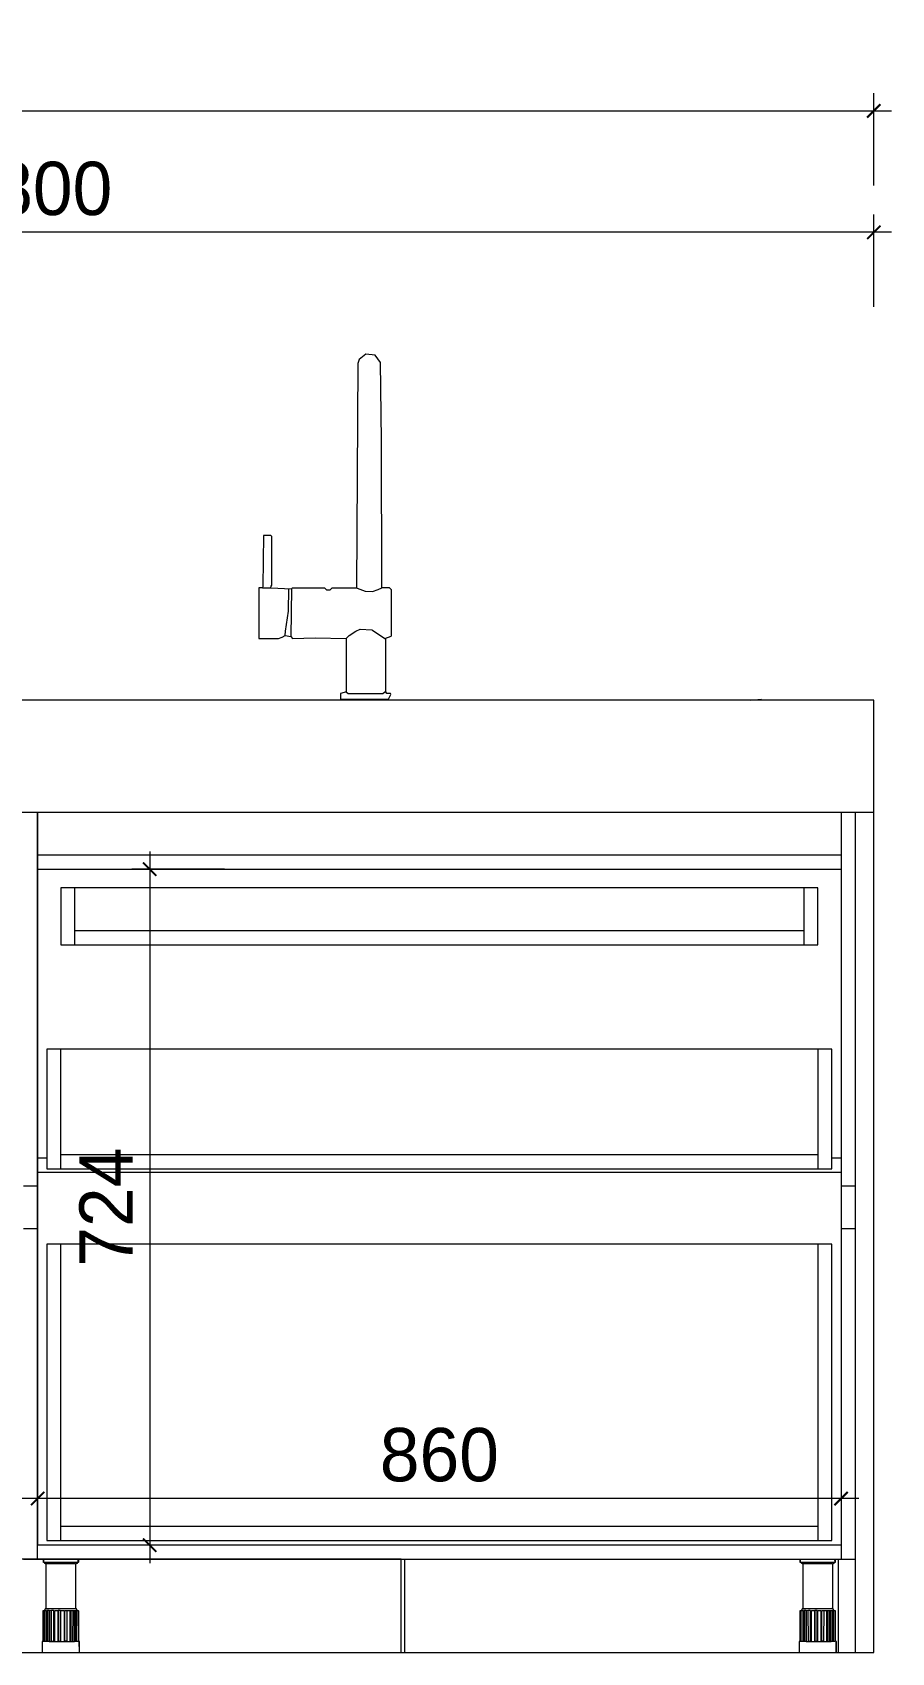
# Model space of a CAD drawing. Header units: millimetres. Extents: x 0 to 28440, y -12508 to -2066.
# Drawn here: x 9237 to 10156, y -10502 to -8767 of the extents above; entities that cross this region are included whole.
import ezdxf

# ---------------------------------------------------------------- set-up
doc = ezdxf.new("R2010")
doc.units = ezdxf.units.MM
for name, color, linetype, lineweight in [('DS-定制五金', 2, 'Continuous', 13), ('DS-定制台面', 4, 'Continuous', 13), ('DS-定制柜体', 4, 'Continuous', 13)]:
    doc.layers.add(name, color=color, linetype=linetype, lineweight=lineweight)
doc.layers.add('SH-尺寸标注', color=32, linetype='Continuous')
doc.styles.get("Standard").update_dxf_attribs({"font": 'GothicA1-Regular.ttf'})
doc.dimstyles.new('D_8_1.4', dxfattribs={"dimtxt": 57.14286, "dimasz": 14.285715, "dimexe": 19.04762, "dimexo": 0, "dimgap": 0, "dimtad": 1, "dimdec": 0, "dimzin": 1, "dimdsep": 46, "dimtxsty": 'Standard', "dimblk": 'ARCHTICK', "dimcen": 0.09, "dimdle": 19.04762, "dimclrd": 32, "dimclre": 32, "dimclrt": 2, "dimadec": 0, "dimazin": 0, "dimtfac": 1, "dimtdec": 4, "dimtix": 1, "dimtmove": 2, "dimatfit": 3, "dimfxl": 80.000002, "dimfxlon": 1, "dimtolj": 1, "dimtzin": 0, "dimlwd": 9, "dimlwe": 9, "dimarcsym": 0})

# ---------------------------------------------------------------- blocks, each defined once
blk = doc.blocks.new('LEGEND_0a2360a806cdce7849b98b2ef0661df8_0b9ed9d59c8745af914c58b24296af2b5539ea77-f932-45b5-8d3b-1163a0aadbf9')
at = {"layer": 'DS-定制五金', "color": 0, "linetype": 'Continuous'}
for p, q in [((21.2, 119.9), (21.2, 119.9)), ((21.2, 119.9), (57.5, 119.9)), ((21.5, 119.9), (21.5, 119.9)), ((57.5, 119.9), (57.5, 119.9)), ((20.5, 19.9), (20.5, 19.9)), ((20.5, 19.9), (58.5, 19.9)), ((58.5, 19.9), (58.5, 19.9))]:
    blk.add_line(p, q, dxfattribs=at)
blk = doc.blocks.new('LEGEND_1cf953d23ee252c924f5c4659ae1dcf8_4dd5aa6cb30a44e58a995fd808706919cd7a80cb-1da4-4284-b464-5f1389fcc60e')
at = {"layer": 'DS-定制五金', "color": 134, "linetype": 'Continuous'}
for p, q in [((20.2, 227), (32.5, 225.8)), ((867.7, 225.8), (879.9, 227)), ((40.5, 107.1), (40.5, 107.1)), ((859.6, 107.1), (859.6, 107.1))]:
    blk.add_line(p, q, dxfattribs=at)
blk = doc.blocks.new('LEGEND_da0e1e57e2b050b7fbb326ba6219aac3_feff11039d254908bdbc1d74eefae2a4')
at = {"layer": 'DS-定制五金', "color": 134, "linetype": 'Continuous', "flags": 128}
for points in [[(142, 134), (147.9, 136.3), (152, 138), (151.5, 296), (150.5, 379), (144.7, 386.8), (135, 387.9), (127.8, 382.1), (126.5, 378), (125, 138), (125.8, 137.8), (134, 134.4), (142, 134)], [(34, 138), (34.3, 139.9), (35, 141), (35, 193), (34, 194), (26, 194), (25.3, 139.9), (25, 138), (21, 138), (21, 84), (42, 84), (45.9, 85.4), (49, 87), (55, 86)], [(25, 138), (34, 138), (56, 137), (57, 138), (91, 138), (93, 136), (97, 136), (98, 137), (99, 138), (125, 138)], [(56, 137), (55, 86), (57, 84), (81, 84.5), (114, 84), (117, 87), (124.1, 91.7), (129, 94), (141.1, 93.1), (141.9, 92.7), (155, 84), (161.7, 86.5), (162, 87), (162, 136), (160, 138), (152, 138)], [(49, 87), (49.4, 91.9), (52.5, 113), (53, 137)], [(114, 27), (112, 26), (108, 25), (108, 19), (159, 19), (161.3, 24.1), (161, 25), (157, 25), (156, 27), (156, 84)], [(114, 84), (114, 27), (116, 25), (153, 25), (155, 27), (156, 27)]]:
    blk.add_lwpolyline(points, dxfattribs=at)
blk = doc.blocks.new('LEGEND_0a2360a806cdce7849b98b2ef0661df8_0b9ed9d59c8745af914c58b24296af2bc50d5c51-abd2-4825-9859-bd7700e45611')
at = {"layer": 'DS-定制五金', "color": 0, "linetype": 'Continuous'}
for p, q in [((21.2, 119.9), (21.2, 119.9)), ((21.2, 119.9), (57.5, 119.9)), ((21.5, 119.9), (21.5, 119.9)), ((57.5, 119.9), (57.5, 119.9)), ((20.5, 19.9), (20.5, 19.9)), ((20.5, 19.9), (58.5, 19.9)), ((58.5, 19.9), (58.5, 19.9))]:
    blk.add_line(p, q, dxfattribs=at)
blk = doc.blocks.new('LEGEND_773b4b5b78e261f98b0cd31e717768b7_a42c02f5651e40d4850454a045f229badac67667-70b8-4ee5-8065-99716fed8cc8')
at = {"layer": 'DS-定制五金', "color": 0, "linetype": 'Continuous', "flags": 128}
for points in [[(55.4, 114.5), (55, 114.8), (24, 114.8), (23.8, 114.6), (23.6, 114.9), (22.7, 115.4), (22.6, 115.5), (21.6, 116.2), (21.5, 116.3), (21.4, 116.2), (21.2, 116.2), (21.2, 119.9), (57.5, 119.9), (57.6, 119.8)], [(58, 119.7), (58, 116.7), (57.8, 116.5), (57.7, 116.4), (57.4, 116.2), (21.6, 116.2), (21.5, 116.3), (21.5, 119.9)], [(57.8, 116.5), (57.6, 119.8), (57.6, 119.8), (57.6, 119.8), (57.6, 119.8), (57.7, 119.8), (57.7, 119.8), (57.7, 119.8), (57.7, 119.8), (57.7, 119.8), (57.7, 119.8), (57.8, 119.8), (57.8, 119.8), (57.8, 119.8), (57.8, 119.8), (57.8, 119.8), (57.8, 119.8), (57.9, 119.8), (57.9, 119.8), (57.9, 119.8), (57.9, 119.8), (57.9, 119.8), (57.9, 119.8), (57.9, 119.8), (57.9, 119.8), (58, 119.7), (58, 119.7), (58, 119.7), (58, 119.7), (58, 119.7)], [(23.8, 114.6), (23.8, 67.6), (23.8, 67.6), (23.8, 67.5), (23.9, 67.5), (23.9, 67.5), (23.9, 67.4), (23.9, 67.4), (23.9, 67.4), (24, 67.3), (24, 67.3), (24, 67.3), (24.1, 67.3), (24.1, 67.3), (24.1, 67.2), (24.2, 67.2), (24.2, 67.2), (54.8, 67.2), (55.3, 67.7), (55.4, 67.7)], [(56.8, 64.9), (56.6, 65.2), (55.5, 67.1), (55.4, 67.7), (55.4, 114.5), (55.6, 115.1), (56.1, 115.4), (56.4, 115.5), (56.8, 115.8), (56.9, 115.8), (56.9, 115.8), (56.9, 115.8), (57, 115.8), (57, 115.9), (57, 115.9), (57.1, 115.9), (57.1, 115.9), (57.1, 116), (57.2, 116), (57.2, 116), (57.2, 116.1), (57.2, 116.1), (57.3, 116.1), (57.3, 116.2), (57.3, 116.2)], [(20.8, 31.8), (20.8, 31.9), (21, 32.2), (21, 64.9), (22.2, 64.9), (22.3, 65), (23.4, 64.8), (23.7, 64.5), (23.7, 32.3), (23.4, 31.9), (23.4, 31.8)], [(22.5, 31.8), (22.5, 31.9), (22.2, 32.1), (22.2, 64.9), (22.3, 65), (22.3, 65.1), (23.7, 67.6), (23.8, 67.6)], [(29.7, 32.2), (30, 32), (31.5, 32), (32, 32.5), (32, 64.6), (31.7, 64.9), (29.8, 64.9), (29.6, 64.7), (29.5, 64.7), (27.1, 64.8), (26.7, 64.8), (26.1, 64.9), (26, 64.8), (24.5, 64.9), (24.4, 64.8), (24.4, 32.2), (25.9, 32.2)], [(25.9, 32.2), (26, 32.5), (26, 64.6), (25.9, 64.8)], [(27.3, 64.7), (27.4, 64.5), (27.4, 32.3), (27.3, 31.9), (26.3, 31.8)], [(29.7, 32.2), (29.6, 64.7)], [(33, 31.8), (33, 64.7), (33.1, 64.8), (35.9, 64.8), (36.2, 64.5), (36.2, 32.2), (36.2, 32.2), (36.1, 32.1), (36.1, 32.1), (36.1, 32), (36.1, 32), (36, 31.9), (36, 31.9), (36, 31.9), (36, 31.8), (36, 31.8)], [(39.1, 32.5), (39.1, 64.6), (38.8, 64.9), (36.6, 64.9), (36.5, 64.8), (36.5, 32.2), (36.5, 32.2), (36.5, 32.2), (36.5, 32.2), (36.6, 32.1), (36.6, 32.1), (36.6, 32.1), (36.6, 32.1), (36.6, 32.1), (36.7, 32.1), (36.7, 32.1), (36.7, 32.1), (36.7, 32.1), (36.7, 32.1), (36.8, 32.1), (36.8, 32), (36.8, 32), (38.6, 32), (39.1, 32.5)], [(39.6, 31.8), (39.6, 64.7), (39.7, 64.8), (42.7, 64.8), (43, 64.5), (43, 32.2), (43, 32.2), (42.9, 32.1), (42.9, 32.1), (42.9, 32), (42.9, 32), (42.8, 31.9), (42.8, 31.9), (42.8, 31.9), (42.8, 31.8), (42.8, 31.8)], [(45.7, 32), (44.1, 32), (43.9, 32.1), (43.8, 32.2), (43.8, 64.8), (43.9, 64.9), (45.9, 64.9), (46.2, 64.7), (46.3, 64.8), (48.9, 64.8), (48.9, 64.8), (48.9, 64.8), (49, 64.8), (49, 64.7), (49, 64.7), (49.1, 64.7), (49.1, 64.7), (49.1, 64.7), (49.1, 64.7), (49.2, 64.7), (49.2, 64.7), (49.2, 64.7), (49.2, 64.7), (49.3, 64.7), (49.3, 64.7), (49.3, 64.7), (49.4, 64.7), (49.4, 64.7), (49.4, 64.8), (49.4, 64.8), (49.5, 64.8), (49.5, 64.8), (49.5, 64.8), (49.5, 64.8), (49.5, 64.8), (49.6, 64.9), (49.6, 64.9), (49.6, 64.9), (50.4, 64.8), (50.5, 64.9), (52.1, 64.9), (52.4, 64.7), (52.5, 64.8), (53.6, 64.8), (53.6, 64.8), (53.7, 64.8), (53.7, 64.8), (53.8, 64.7), (53.8, 64.7), (53.8, 64.7), (53.9, 64.7), (53.9, 64.7), (54, 64.7), (54, 64.7), (54.1, 64.7), (54.1, 64.7), (54.1, 64.7), (54.2, 64.7), (54.2, 64.7), (54.3, 64.8), (54.3, 64.8), (54.3, 64.8), (54.4, 64.8), (54.4, 64.8), (54.5, 64.9), (54.5, 64.9), (54.5, 64.9), (55.1, 64.9), (55.2, 64.8), (56.3, 64.9), (56.6, 64.7), (56.8, 64.9), (57.8, 64.9), (58.1, 64.6), (58.1, 32.5), (57.9, 32), (57.8, 32), (57.4, 31.8), (56.7, 31.8), (56.7, 31.8), (56.7, 31.9), (56.7, 31.9), (56.6, 32), (56.6, 32), (56.6, 32.1), (56.6, 32.1), (56.5, 32.2), (56.5, 32.2), (56.5, 32.2)], [(46.2, 31.8), (46.2, 32.1), (46.1, 32.2), (46.2, 64.7)], [(49.1, 31.9), (49.2, 32.2), (49.2, 64.5), (49.1, 64.7)], [(49.9, 31.8), (50, 31.7), (52.2, 31.7), (52.4, 31.8), (53.8, 31.9), (53.9, 32.2), (53.9, 64.5), (53.8, 64.7)], [(50.3, 32.2), (50.4, 32.4), (50.4, 64.6), (50.3, 64.8)], [(52.4, 31.8), (52.4, 32.1), (52.3, 32.2), (52.4, 64.7)], [(54.8, 31.8), (54.8, 31.9), (55.2, 32.2), (55.3, 32.3), (55.4, 32.5), (55.4, 64.6), (55.3, 64.8)], [(56.5, 32.2), (56.6, 64.7)], [(26.3, 31.8), (26.2, 31.7), (23.5, 31.7), (23.4, 31.8), (22.5, 31.8), (22.4, 31.7), (21, 31.7), (20.8, 31.8), (19.9, 31.7), (19.9, 20), (19.9, 20), (19.9, 20), (19.9, 20), (19.9, 20), (20, 20), (20, 20), (20, 20), (20, 20), (20, 20), (20, 20), (20, 19.9), (20, 19.9), (20.1, 19.9), (20.1, 19.9), (20.1, 19.9), (20.1, 20), (20.1, 20), (20.1, 20), (20.1, 20), (20.1, 20), (20.1, 20), (20.2, 20), (20.2, 20), (20.2, 20), (20.2, 20), (20.2, 20), (20.4, 20), (20.5, 19.9), (58.5, 19.9), (58.8, 20), (59, 20.2), (59, 20.2), (59, 20.2), (59.1, 20.2), (59.1, 20.2), (59.1, 20.2), (59.1, 20.2), (59.2, 20.3), (59.2, 20.3), (59.2, 20.3), (59.2, 20.3), (59.2, 20.3), (59.2, 20.3), (59.3, 20.3), (59.3, 20.4), (59.3, 20.4), (59.3, 20.4), (59.3, 31.5), (59.3, 31.5), (59.3, 31.5), (59.3, 31.5), (59.3, 31.5), (59.3, 31.6), (59.3, 31.6), (59.3, 31.6), (59.2, 31.6), (59.2, 31.6), (59.2, 31.6), (59.2, 31.6), (59.2, 31.6), (59.2, 31.6), (59.2, 31.6), (59.2, 31.6), (59.2, 31.6), (59.1, 31.6), (59.1, 31.7), (59.1, 31.7), (59.1, 31.7), (59.1, 31.7), (59.1, 31.7), (59.1, 31.7), (59, 31.7), (59, 31.7), (59, 31.7), (59, 31.7), (59, 31.7), (59, 31.6), (59, 31.6), (59, 31.6), (58.9, 31.6), (58.9, 31.6), (58.9, 31.6), (58.9, 31.6), (58.9, 31.6), (58.9, 31.6), (57.9, 32)], [(27.3, 31.9), (27.7, 31.7), (29.5, 31.8), (29.5, 31.8), (29.5, 31.9), (29.5, 31.9), (29.6, 32), (29.6, 32), (29.6, 32.1), (29.6, 32.1), (29.7, 32.2), (29.7, 32.2), (29.7, 32.2)], [(29.5, 31.8), (29.7, 31.7), (32.8, 31.7), (33, 31.8), (33.3, 31.7), (35.7, 31.7), (36, 31.8), (36.2, 31.7), (39.4, 31.7), (39.6, 31.8), (39.9, 31.7), (42.5, 31.7), (42.8, 31.8), (43, 31.7), (46, 31.7), (46.2, 31.8), (48.7, 31.7), (49.1, 31.9), (49.9, 31.8), (49.9, 31.8), (49.9, 31.9), (50, 31.9), (50, 32), (50, 32), (50.1, 32), (50.1, 32.1), (50.1, 32.1), (50.2, 32.1), (50.2, 32.1), (50.3, 32.2), (50.3, 32.2), (50.3, 32.2)], [(56.7, 31.8), (56.6, 31.7), (54.9, 31.7), (54.8, 31.8), (53.8, 31.9)], [(59, 20.2), (58.9, 31.6)]]:
    blk.add_lwpolyline(points, dxfattribs=at)
at = {"layer": 'DS-定制五金', "color": 0, "linetype": 'Continuous'}
for centre, major_axis, start_param, end_param in [((25.6, 31.5), (0, 0.775), 5.124061, 5.871514), ((46.3, 31.3), (0, 0.94), 0.223477, 0.703818), ((51.3, 34.1), (0, 2.18), 2.665345, 3.61784), ((56, 33), (0, 0.939), 2.362764, 3.754139)]:
    blk.add_ellipse(centre, major_axis=major_axis, ratio=1, start_param=start_param, end_param=end_param, dxfattribs=at)
blk = doc.blocks.new('LEGEND_773b4b5b78e261f98b0cd31e717768b7_a42c02f5651e40d4850454a045f229ba5c279f27-97b2-4052-88bf-a8136768da1d')
at = {"layer": 'DS-定制五金', "color": 0, "linetype": 'Continuous', "flags": 128}
for points in [[(55.4, 114.5), (55, 114.8), (24, 114.8), (23.8, 114.6), (23.6, 114.9), (22.7, 115.4), (22.6, 115.5), (21.6, 116.2), (21.5, 116.3), (21.4, 116.2), (21.2, 116.2), (21.2, 119.9), (57.5, 119.9), (57.6, 119.8)], [(58, 119.7), (58, 116.7), (57.8, 116.5), (57.7, 116.4), (57.4, 116.2), (21.6, 116.2), (21.5, 116.3), (21.5, 119.9)], [(57.8, 116.5), (57.6, 119.8), (57.6, 119.8), (57.6, 119.8), (57.6, 119.8), (57.7, 119.8), (57.7, 119.8), (57.7, 119.8), (57.7, 119.8), (57.7, 119.8), (57.7, 119.8), (57.8, 119.8), (57.8, 119.8), (57.8, 119.8), (57.8, 119.8), (57.8, 119.8), (57.8, 119.8), (57.9, 119.8), (57.9, 119.8), (57.9, 119.8), (57.9, 119.8), (57.9, 119.8), (57.9, 119.8), (57.9, 119.8), (57.9, 119.8), (58, 119.7), (58, 119.7), (58, 119.7), (58, 119.7), (58, 119.7)], [(23.8, 114.6), (23.8, 67.6), (23.8, 67.6), (23.8, 67.5), (23.9, 67.5), (23.9, 67.5), (23.9, 67.4), (23.9, 67.4), (23.9, 67.4), (24, 67.3), (24, 67.3), (24, 67.3), (24.1, 67.3), (24.1, 67.3), (24.1, 67.2), (24.2, 67.2), (24.2, 67.2), (54.8, 67.2), (55.3, 67.7), (55.4, 67.7)], [(56.8, 64.9), (56.6, 65.2), (55.5, 67.1), (55.4, 67.7), (55.4, 114.5), (55.6, 115.1), (56.1, 115.4), (56.4, 115.5), (56.8, 115.8), (56.9, 115.8), (56.9, 115.8), (56.9, 115.8), (57, 115.8), (57, 115.9), (57, 115.9), (57.1, 115.9), (57.1, 115.9), (57.1, 116), (57.2, 116), (57.2, 116), (57.2, 116.1), (57.2, 116.1), (57.3, 116.1), (57.3, 116.2), (57.3, 116.2)], [(20.8, 31.8), (20.8, 31.9), (21, 32.2), (21, 64.9), (22.2, 64.9), (22.3, 65), (23.4, 64.8), (23.7, 64.5), (23.7, 32.3), (23.4, 31.9), (23.4, 31.8)], [(22.5, 31.8), (22.5, 31.9), (22.2, 32.1), (22.2, 64.9), (22.3, 65), (22.3, 65.1), (23.7, 67.6), (23.8, 67.6)], [(29.7, 32.2), (30, 32), (31.5, 32), (32, 32.5), (32, 64.6), (31.7, 64.9), (29.8, 64.9), (29.6, 64.7), (29.5, 64.7), (27.1, 64.8), (26.7, 64.8), (26.1, 64.9), (26, 64.8), (24.5, 64.9), (24.4, 64.8), (24.4, 32.2), (25.9, 32.2)], [(25.9, 32.2), (26, 32.5), (26, 64.6), (25.9, 64.8)], [(27.3, 64.7), (27.4, 64.5), (27.4, 32.3), (27.3, 31.9), (26.3, 31.8)], [(29.7, 32.2), (29.6, 64.7)], [(33, 31.8), (33, 64.7), (33.1, 64.8), (35.9, 64.8), (36.2, 64.5), (36.2, 32.2), (36.2, 32.2), (36.1, 32.1), (36.1, 32.1), (36.1, 32), (36.1, 32), (36, 31.9), (36, 31.9), (36, 31.9), (36, 31.8), (36, 31.8)], [(39.1, 32.5), (39.1, 64.6), (38.8, 64.9), (36.6, 64.9), (36.5, 64.8), (36.5, 32.2), (36.5, 32.2), (36.5, 32.2), (36.5, 32.2), (36.6, 32.1), (36.6, 32.1), (36.6, 32.1), (36.6, 32.1), (36.6, 32.1), (36.7, 32.1), (36.7, 32.1), (36.7, 32.1), (36.7, 32.1), (36.7, 32.1), (36.8, 32.1), (36.8, 32), (36.8, 32), (38.6, 32), (39.1, 32.5)], [(39.6, 31.8), (39.6, 64.7), (39.7, 64.8), (42.7, 64.8), (43, 64.5), (43, 32.2), (43, 32.2), (42.9, 32.1), (42.9, 32.1), (42.9, 32), (42.9, 32), (42.8, 31.9), (42.8, 31.9), (42.8, 31.9), (42.8, 31.8), (42.8, 31.8)], [(45.7, 32), (44.1, 32), (43.9, 32.1), (43.8, 32.2), (43.8, 64.8), (43.9, 64.9), (45.9, 64.9), (46.2, 64.7), (46.3, 64.8), (48.9, 64.8), (48.9, 64.8), (48.9, 64.8), (49, 64.8), (49, 64.7), (49, 64.7), (49.1, 64.7), (49.1, 64.7), (49.1, 64.7), (49.1, 64.7), (49.2, 64.7), (49.2, 64.7), (49.2, 64.7), (49.2, 64.7), (49.3, 64.7), (49.3, 64.7), (49.3, 64.7), (49.4, 64.7), (49.4, 64.7), (49.4, 64.8), (49.4, 64.8), (49.5, 64.8), (49.5, 64.8), (49.5, 64.8), (49.5, 64.8), (49.5, 64.8), (49.6, 64.9), (49.6, 64.9), (49.6, 64.9), (50.4, 64.8), (50.5, 64.9), (52.1, 64.9), (52.4, 64.7), (52.5, 64.8), (53.6, 64.8), (53.6, 64.8), (53.7, 64.8), (53.7, 64.8), (53.8, 64.7), (53.8, 64.7), (53.8, 64.7), (53.9, 64.7), (53.9, 64.7), (54, 64.7), (54, 64.7), (54.1, 64.7), (54.1, 64.7), (54.1, 64.7), (54.2, 64.7), (54.2, 64.7), (54.3, 64.8), (54.3, 64.8), (54.3, 64.8), (54.4, 64.8), (54.4, 64.8), (54.5, 64.9), (54.5, 64.9), (54.5, 64.9), (55.1, 64.9), (55.2, 64.8), (56.3, 64.9), (56.6, 64.7), (56.8, 64.9), (57.8, 64.9), (58.1, 64.6), (58.1, 32.5), (57.9, 32), (57.8, 32), (57.4, 31.8), (56.7, 31.8), (56.7, 31.8), (56.7, 31.9), (56.7, 31.9), (56.6, 32), (56.6, 32), (56.6, 32.1), (56.6, 32.1), (56.5, 32.2), (56.5, 32.2), (56.5, 32.2)], [(46.2, 31.8), (46.2, 32.1), (46.1, 32.2), (46.2, 64.7)], [(49.1, 31.9), (49.2, 32.2), (49.2, 64.5), (49.1, 64.7)], [(49.9, 31.8), (50, 31.7), (52.2, 31.7), (52.4, 31.8), (53.8, 31.9), (53.9, 32.2), (53.9, 64.5), (53.8, 64.7)], [(50.3, 32.2), (50.4, 32.4), (50.4, 64.6), (50.3, 64.8)], [(52.4, 31.8), (52.4, 32.1), (52.3, 32.2), (52.4, 64.7)], [(54.8, 31.8), (54.8, 31.9), (55.2, 32.2), (55.3, 32.3), (55.4, 32.5), (55.4, 64.6), (55.3, 64.8)], [(56.5, 32.2), (56.6, 64.7)], [(26.3, 31.8), (26.2, 31.7), (23.5, 31.7), (23.4, 31.8), (22.5, 31.8), (22.4, 31.7), (21, 31.7), (20.8, 31.8), (19.9, 31.7), (19.9, 20), (19.9, 20), (19.9, 20), (19.9, 20), (19.9, 20), (20, 20), (20, 20), (20, 20), (20, 20), (20, 20), (20, 20), (20, 19.9), (20, 19.9), (20.1, 19.9), (20.1, 19.9), (20.1, 19.9), (20.1, 20), (20.1, 20), (20.1, 20), (20.1, 20), (20.1, 20), (20.1, 20), (20.2, 20), (20.2, 20), (20.2, 20), (20.2, 20), (20.2, 20), (20.4, 20), (20.5, 19.9), (58.5, 19.9), (58.8, 20), (59, 20.2), (59, 20.2), (59, 20.2), (59.1, 20.2), (59.1, 20.2), (59.1, 20.2), (59.1, 20.2), (59.2, 20.3), (59.2, 20.3), (59.2, 20.3), (59.2, 20.3), (59.2, 20.3), (59.2, 20.3), (59.3, 20.3), (59.3, 20.4), (59.3, 20.4), (59.3, 20.4), (59.3, 31.5), (59.3, 31.5), (59.3, 31.5), (59.3, 31.5), (59.3, 31.5), (59.3, 31.6), (59.3, 31.6), (59.3, 31.6), (59.2, 31.6), (59.2, 31.6), (59.2, 31.6), (59.2, 31.6), (59.2, 31.6), (59.2, 31.6), (59.2, 31.6), (59.2, 31.6), (59.2, 31.6), (59.1, 31.6), (59.1, 31.7), (59.1, 31.7), (59.1, 31.7), (59.1, 31.7), (59.1, 31.7), (59.1, 31.7), (59, 31.7), (59, 31.7), (59, 31.7), (59, 31.7), (59, 31.7), (59, 31.6), (59, 31.6), (59, 31.6), (58.9, 31.6), (58.9, 31.6), (58.9, 31.6), (58.9, 31.6), (58.9, 31.6), (58.9, 31.6), (57.9, 32)], [(27.3, 31.9), (27.7, 31.7), (29.5, 31.8), (29.5, 31.8), (29.5, 31.9), (29.5, 31.9), (29.6, 32), (29.6, 32), (29.6, 32.1), (29.6, 32.1), (29.7, 32.2), (29.7, 32.2), (29.7, 32.2)], [(29.5, 31.8), (29.7, 31.7), (32.8, 31.7), (33, 31.8), (33.3, 31.7), (35.7, 31.7), (36, 31.8), (36.2, 31.7), (39.4, 31.7), (39.6, 31.8), (39.9, 31.7), (42.5, 31.7), (42.8, 31.8), (43, 31.7), (46, 31.7), (46.2, 31.8), (48.7, 31.7), (49.1, 31.9), (49.9, 31.8), (49.9, 31.8), (49.9, 31.9), (50, 31.9), (50, 32), (50, 32), (50.1, 32), (50.1, 32.1), (50.1, 32.1), (50.2, 32.1), (50.2, 32.1), (50.3, 32.2), (50.3, 32.2), (50.3, 32.2)], [(56.7, 31.8), (56.6, 31.7), (54.9, 31.7), (54.8, 31.8), (53.8, 31.9)], [(59, 20.2), (58.9, 31.6)]]:
    blk.add_lwpolyline(points, dxfattribs=at)
at = {"layer": 'DS-定制五金', "color": 0, "linetype": 'Continuous'}
for centre, major_axis, start_param, end_param in [((25.6, 31.5), (0, 0.775), 5.124061, 5.871514), ((46.3, 31.3), (0, 0.94), 0.223477, 0.703818), ((51.3, 34.1), (0, 2.18), 2.665345, 3.61784), ((56, 33), (0, 0.939), 2.362764, 3.754139)]:
    blk.add_ellipse(centre, major_axis=major_axis, ratio=1, start_param=start_param, end_param=end_param, dxfattribs=at)
blk = doc.blocks.new('LEGEND_773b4b5b78e261f98b0cd31e717768b7_a42c02f5651e40d4850454a045f229ba')
at = {"layer": 'DS-定制五金', "color": 0, "linetype": 'Continuous'}
blk.add_line((20.2, 20), (20.2, 31.7), dxfattribs=at)
at = {"layer": 'DS-定制五金', "color": 0, "linetype": 'Continuous', "flags": 128}
for points in [[(55.4, 114.5), (55, 114.8), (24, 114.8), (23.8, 114.6), (23.6, 114.9), (22.7, 115.4), (22.6, 115.5), (21.6, 116.2), (21.5, 116.3), (21.4, 116.2), (21.2, 116.2), (21.2, 119.9), (57.5, 119.9), (57.6, 119.8)], [(58, 119.7), (58, 116.7), (57.8, 116.5), (57.7, 116.4), (57.4, 116.2), (21.6, 116.2), (21.5, 116.3), (21.5, 119.9)], [(57.8, 116.5), (57.6, 119.8), (57.6, 119.8), (57.6, 119.8), (57.6, 119.8), (57.7, 119.8), (57.7, 119.8), (57.7, 119.8), (57.7, 119.8), (57.7, 119.8), (57.7, 119.8), (57.8, 119.8), (57.8, 119.8), (57.8, 119.8), (57.8, 119.8), (57.8, 119.8), (57.8, 119.8), (57.9, 119.8), (57.9, 119.8), (57.9, 119.8), (57.9, 119.8), (57.9, 119.8), (57.9, 119.8), (57.9, 119.8), (57.9, 119.8), (58, 119.7), (58, 119.7), (58, 119.7), (58, 119.7), (58, 119.7)], [(23.8, 114.6), (23.8, 67.6), (23.8, 67.6), (23.8, 67.5), (23.9, 67.5), (23.9, 67.5), (23.9, 67.4), (23.9, 67.4), (23.9, 67.4), (24, 67.3), (24, 67.3), (24, 67.3), (24.1, 67.3), (24.1, 67.3), (24.1, 67.2), (24.2, 67.2), (24.2, 67.2), (54.8, 67.2), (55.3, 67.7), (55.4, 67.7)], [(56.8, 64.9), (56.6, 65.2), (55.5, 67.1), (55.4, 67.7), (55.4, 114.5), (55.6, 115.1), (56.1, 115.4), (56.4, 115.5), (56.8, 115.8), (56.9, 115.8), (56.9, 115.8), (56.9, 115.8), (57, 115.8), (57, 115.9), (57, 115.9), (57.1, 115.9), (57.1, 115.9), (57.1, 116), (57.2, 116), (57.2, 116), (57.2, 116.1), (57.2, 116.1), (57.3, 116.1), (57.3, 116.2), (57.3, 116.2)], [(20.8, 31.8), (20.8, 31.9), (21, 32.2), (21, 64.9), (22.2, 64.9), (22.3, 65), (23.4, 64.8), (23.7, 64.5), (23.7, 32.3), (23.4, 31.9), (23.4, 31.8)], [(22.5, 31.8), (22.5, 31.9), (22.2, 32.1), (22.2, 64.9), (22.3, 65), (22.3, 65.1), (23.7, 67.6), (23.8, 67.6)], [(29.7, 32.2), (30, 32), (31.5, 32), (32, 32.5), (32, 64.6), (31.7, 64.9), (29.8, 64.9), (29.6, 64.7), (29.5, 64.7), (27.1, 64.8), (26.7, 64.8), (26.1, 64.9), (26, 64.8), (24.5, 64.9), (24.4, 64.8), (24.4, 32.2), (25.9, 32.2)], [(25.9, 32.2), (26, 32.5), (26, 64.6), (25.9, 64.8)], [(27.3, 64.7), (27.4, 64.5), (27.4, 32.3), (27.3, 31.9), (26.3, 31.8)], [(29.7, 32.2), (29.6, 64.7)], [(33, 31.8), (33, 64.7), (33.1, 64.8), (35.9, 64.8), (36.2, 64.5), (36.2, 32.2), (36.2, 32.2), (36.1, 32.1), (36.1, 32.1), (36.1, 32), (36.1, 32), (36, 31.9), (36, 31.9), (36, 31.9), (36, 31.8), (36, 31.8)], [(39.1, 32.5), (39.1, 64.6), (38.8, 64.9), (36.6, 64.9), (36.5, 64.8), (36.5, 32.2), (36.5, 32.2), (36.5, 32.2), (36.5, 32.2), (36.6, 32.1), (36.6, 32.1), (36.6, 32.1), (36.6, 32.1), (36.6, 32.1), (36.7, 32.1), (36.7, 32.1), (36.7, 32.1), (36.7, 32.1), (36.7, 32.1), (36.8, 32.1), (36.8, 32), (36.8, 32), (38.6, 32), (39.1, 32.5)], [(39.6, 31.8), (39.6, 64.7), (39.7, 64.8), (42.7, 64.8), (43, 64.5), (43, 32.2), (43, 32.2), (42.9, 32.1), (42.9, 32.1), (42.9, 32), (42.9, 32), (42.8, 31.9), (42.8, 31.9), (42.8, 31.9), (42.8, 31.8), (42.8, 31.8)], [(45.7, 32), (44.1, 32), (43.9, 32.1), (43.8, 32.2), (43.8, 64.8), (43.9, 64.9), (45.9, 64.9), (46.2, 64.7), (46.3, 64.8), (48.9, 64.8), (48.9, 64.8), (48.9, 64.8), (49, 64.8), (49, 64.7), (49, 64.7), (49.1, 64.7), (49.1, 64.7), (49.1, 64.7), (49.1, 64.7), (49.2, 64.7), (49.2, 64.7), (49.2, 64.7), (49.2, 64.7), (49.3, 64.7), (49.3, 64.7), (49.3, 64.7), (49.4, 64.7), (49.4, 64.7), (49.4, 64.8), (49.4, 64.8), (49.5, 64.8), (49.5, 64.8), (49.5, 64.8), (49.5, 64.8), (49.5, 64.8), (49.6, 64.9), (49.6, 64.9), (49.6, 64.9), (50.4, 64.8), (50.5, 64.9), (52.1, 64.9), (52.4, 64.7), (52.5, 64.8), (53.6, 64.8), (53.6, 64.8), (53.7, 64.8), (53.7, 64.8), (53.8, 64.7), (53.8, 64.7), (53.8, 64.7), (53.9, 64.7), (53.9, 64.7), (54, 64.7), (54, 64.7), (54.1, 64.7), (54.1, 64.7), (54.1, 64.7), (54.2, 64.7), (54.2, 64.7), (54.3, 64.8), (54.3, 64.8), (54.3, 64.8), (54.4, 64.8), (54.4, 64.8), (54.5, 64.9), (54.5, 64.9), (54.5, 64.9), (55.1, 64.9), (55.2, 64.8), (56.3, 64.9), (56.6, 64.7), (56.8, 64.9), (57.8, 64.9), (58.1, 64.6), (58.1, 32.5), (57.9, 32), (57.8, 32), (57.4, 31.8), (56.7, 31.8), (56.7, 31.8), (56.7, 31.9), (56.7, 31.9), (56.6, 32), (56.6, 32), (56.6, 32.1), (56.6, 32.1), (56.5, 32.2), (56.5, 32.2), (56.5, 32.2)], [(46.2, 31.8), (46.2, 32.1), (46.1, 32.2), (46.2, 64.7)], [(49.1, 31.9), (49.2, 32.2), (49.2, 64.5), (49.1, 64.7)], [(49.9, 31.8), (50, 31.7), (52.2, 31.7), (52.4, 31.8), (53.8, 31.9), (53.9, 32.2), (53.9, 64.5), (53.8, 64.7)], [(50.3, 32.2), (50.4, 32.4), (50.4, 64.6), (50.3, 64.8)], [(52.4, 31.8), (52.4, 32.1), (52.3, 32.2), (52.4, 64.7)], [(54.8, 31.8), (54.8, 31.9), (55.2, 32.2), (55.3, 32.3), (55.4, 32.5), (55.4, 64.6), (55.3, 64.8)], [(56.5, 32.2), (56.6, 64.7)], [(26.3, 31.8), (26.2, 31.7), (23.5, 31.7), (23.4, 31.8), (22.5, 31.8), (22.4, 31.7), (21, 31.7), (20.8, 31.8), (19.9, 31.7), (19.9, 20), (19.9, 20), (19.9, 20), (19.9, 20), (19.9, 20), (20, 20), (20, 20), (20, 20), (20, 20), (20, 20), (20, 20), (20, 19.9), (20, 19.9), (20.1, 19.9), (20.1, 19.9), (20.1, 19.9), (20.1, 20), (20.1, 20), (20.1, 20), (20.1, 20), (20.1, 20), (20.1, 20), (20.2, 20), (20.2, 20), (20.2, 20), (20.2, 20), (20.2, 20), (20.4, 20), (20.5, 19.9), (58.5, 19.9), (58.8, 20), (59, 20.2), (59, 20.2), (59, 20.2), (59.1, 20.2), (59.1, 20.2), (59.1, 20.2), (59.1, 20.2), (59.2, 20.3), (59.2, 20.3), (59.2, 20.3), (59.2, 20.3), (59.2, 20.3), (59.2, 20.3), (59.3, 20.3), (59.3, 20.4), (59.3, 20.4), (59.3, 20.4), (59.3, 31.5), (59.3, 31.5), (59.3, 31.5), (59.3, 31.5), (59.3, 31.5), (59.3, 31.6), (59.3, 31.6), (59.3, 31.6), (59.2, 31.6), (59.2, 31.6), (59.2, 31.6), (59.2, 31.6), (59.2, 31.6), (59.2, 31.6), (59.2, 31.6), (59.2, 31.6), (59.2, 31.6), (59.1, 31.6), (59.1, 31.7), (59.1, 31.7), (59.1, 31.7), (59.1, 31.7), (59.1, 31.7), (59.1, 31.7), (59, 31.7), (59, 31.7), (59, 31.7), (59, 31.7), (59, 31.7), (59, 31.6), (59, 31.6), (59, 31.6), (58.9, 31.6), (58.9, 31.6), (58.9, 31.6), (58.9, 31.6), (58.9, 31.6), (58.9, 31.6), (57.9, 32)], [(27.3, 31.9), (27.7, 31.7), (29.5, 31.8), (29.5, 31.8), (29.5, 31.9), (29.5, 31.9), (29.6, 32), (29.6, 32), (29.6, 32.1), (29.6, 32.1), (29.7, 32.2), (29.7, 32.2), (29.7, 32.2)], [(29.5, 31.8), (29.7, 31.7), (32.8, 31.7), (33, 31.8), (33.3, 31.7), (35.7, 31.7), (36, 31.8), (36.2, 31.7), (39.4, 31.7), (39.6, 31.8), (39.9, 31.7), (42.5, 31.7), (42.8, 31.8), (43, 31.7), (46, 31.7), (46.2, 31.8), (48.7, 31.7), (49.1, 31.9), (49.9, 31.8), (49.9, 31.8), (49.9, 31.9), (50, 31.9), (50, 32), (50, 32), (50.1, 32), (50.1, 32.1), (50.1, 32.1), (50.2, 32.1), (50.2, 32.1), (50.3, 32.2), (50.3, 32.2), (50.3, 32.2)], [(56.7, 31.8), (56.6, 31.7), (54.9, 31.7), (54.8, 31.8), (53.8, 31.9)], [(59, 20.2), (58.9, 31.6)]]:
    blk.add_lwpolyline(points, dxfattribs=at)
at = {"layer": 'DS-定制五金', "color": 0, "linetype": 'Continuous'}
for centre, radius, start, end in [((25.6, 31.5), 0.775, 23.5871, 66.4129), ((46.3, 31.3), 0.94, 102.8043, 130.3258), ((51.3, 34.1), 2.18, 242.713, 297.287), ((56, 33), 0.939, 225.3764, 305.0963)]:
    blk.add_arc(centre, radius, start, end, dxfattribs=at)
blk = doc.blocks.new('_ArchTick')
at = {"color": 0, "linetype": 'ByBlock', "const_width": 0.15}
blk.add_lwpolyline([(-0.5, -0.5), (0.5, 0.5)], dxfattribs=at)
blk = doc.blocks.new('*D251')
at = {"layer": 'Defpoints', "color": 0}
for p in [(9442.2, -9663.3), (9362.2, -10387.3), (9442.2, -10387.3)]:
    blk.add_point(p, dxfattribs=at)
at = {"layer": 'SH-尺寸标注', "color": 32, "linetype": 'Continuous', "lineweight": 9}
for p, q in [((9362.2, -9644.3), (9362.2, -10406.4)), ((9442.2, -9663.3), (9343.1, -9663.3)), ((9442.2, -10387.3), (9343.1, -10387.3))]:
    blk.add_line(p, q, dxfattribs=at)
at = {"layer": 'SH-尺寸标注', "color": 32, "lineweight": 9, "xscale": 14.28571493455343, "yscale": 14.28571493455343, "zscale": 14.28571493455343}
for p, rotation in [((9362.2, -9663.3), 90), ((9362.2, -10387.3), 270)]:
    blk.add_blockref('_ArchTick', p, dxfattribs=dict(at, rotation=rotation))
at = {"layer": 'SH-尺寸标注', "color": 2, "insert": (9315.5, -10025.3), "char_height": 57.14, "attachment_point": 5, "rotation": 90}
blk.add_mtext('\\A1;724', dxfattribs=at)
blk = doc.blocks.new('*D250')
at = {"layer": 'Defpoints', "color": 0}
for p in [(9242.2, -10257.3), (10102.2, -10257.3), (9242.2, -10337.3)]:
    blk.add_point(p, dxfattribs=at)
at = {"layer": 'SH-尺寸标注', "color": 32, "linetype": 'Continuous', "lineweight": 9}
for p, q in [((9242.2, -10257.3), (9242.2, -10356.4)), ((10102.2, -10257.3), (10102.2, -10356.4)), ((10121.2, -10337.3), (9223.1, -10337.3))]:
    blk.add_line(p, q, dxfattribs=at)
at = {"layer": 'SH-尺寸标注', "color": 32, "lineweight": 9, "xscale": 14.28571493455343, "yscale": 14.28571493455343, "zscale": 14.28571493455343, "rotation": 180}
blk.add_blockref('_ArchTick', (9242.2, -10337.3), dxfattribs=at)
at = {"layer": 'SH-尺寸标注', "color": 32, "lineweight": 9, "xscale": 14.28571493455343, "yscale": 14.28571493455343, "zscale": 14.28571493455343}
blk.add_blockref('_ArchTick', (10102.2, -10337.3), dxfattribs=at)
at = {"layer": 'SH-尺寸标注', "color": 2, "insert": (9672.2, -10290.7), "char_height": 57.14, "attachment_point": 5}
blk.add_mtext('\\A1;860', dxfattribs=at)
blk = doc.blocks.new('*D247')
at = {"layer": 'Defpoints', "color": 0}
for p in [(10137.2, -8851.1), (6537.2, -8931.1), (10137.2, -8931.1)]:
    blk.add_point(p, dxfattribs=at)
at = {"layer": 'SH-尺寸标注', "color": 32, "linetype": 'Continuous', "lineweight": 9}
for p, q in [((6537.2, -8931.1), (6537.2, -8832.1)), ((10137.2, -8931.1), (10137.2, -8832.1)), ((6518.1, -8851.1), (10156.2, -8851.1))]:
    blk.add_line(p, q, dxfattribs=at)
at = {"layer": 'SH-尺寸标注', "color": 32, "lineweight": 9, "xscale": 14.28571493455343, "yscale": 14.28571493455343, "zscale": 14.28571493455343, "rotation": 180}
blk.add_blockref('_ArchTick', (6537.2, -8851.1), dxfattribs=at)
at = {"layer": 'SH-尺寸标注', "color": 32, "lineweight": 9, "xscale": 14.28571493455343, "yscale": 14.28571493455343, "zscale": 14.28571493455343}
blk.add_blockref('_ArchTick', (10137.2, -8851.1), dxfattribs=at)
at = {"layer": 'SH-尺寸标注', "color": 2, "insert": (8337.2, -8804.5), "char_height": 57.14, "attachment_point": 5}
blk.add_mtext('\\A1;3600', dxfattribs=at)
blk = doc.blocks.new('*D235')
at = {"layer": 'Defpoints', "color": 0}
for p in [(8337.2, -8981.1), (8337.2, -9061.1), (10137.2, -9061.1)]:
    blk.add_point(p, dxfattribs=at)
at = {"layer": 'SH-尺寸标注', "color": 32, "linetype": 'Continuous', "lineweight": 9}
for p, q in [((8337.2, -9061.1), (8337.2, -8962.1)), ((10137.2, -9061.1), (10137.2, -8962.1)), ((10156.2, -8981.1), (8318.1, -8981.1))]:
    blk.add_line(p, q, dxfattribs=at)
at = {"layer": 'SH-尺寸标注', "color": 32, "lineweight": 9, "xscale": 14.28571493455343, "yscale": 14.28571493455343, "zscale": 14.28571493455343, "rotation": 180}
blk.add_blockref('_ArchTick', (8337.2, -8981.1), dxfattribs=at)
at = {"layer": 'SH-尺寸标注', "color": 32, "lineweight": 9, "xscale": 14.28571493455343, "yscale": 14.28571493455343, "zscale": 14.28571493455343}
blk.add_blockref('_ArchTick', (10137.2, -8981.1), dxfattribs=at)
at = {"layer": 'SH-尺寸标注', "color": 2, "insert": (9237.2, -8934.5), "char_height": 57.14, "attachment_point": 5}
blk.add_mtext('\\A1;1800', dxfattribs=at)

msp = doc.modelspace()

# ---------------------------------------------------------------- linework, layer by layer
at = {"layer": 'DS-定制台面', "color": 255, "linetype": 'Continuous'}
for p, q in [((10137.2, -9482.3), (8337.2, -9482.3)), ((9975.2, -9482.3), (9975.2, -9482.3)), ((9990.5, -9482.3), (9990.5, -9482.3)), ((10003.4, -9482.3), (10003.4, -9482.3)), ((10012.1, -9482.3), (10012.1, -9482.3)), ((10015.2, -9482.3), (10015.2, -9482.3)), ((10137.2, -9602.3), (10137.2, -9482.3)), ((8337.2, -9602.3), (10137.2, -9602.3)), ((9975.2, -9602.3), (9975.2, -9602.3)), ((9990.5, -9602.3), (9990.5, -9602.3)), ((10003.4, -9602.3), (10003.4, -9602.3)), ((10012.1, -9602.3), (10012.1, -9602.3)), ((10015.2, -9602.3), (10015.2, -9602.3)), ((9631.2, -10402.3), (6857.2, -10402.3)), ((9631.2, -10502.3), (9631.2, -10402.3)), ((6857.2, -10502.3), (9631.2, -10502.3))]:
    msp.add_line(p, q, dxfattribs=at)
at = {"layer": 'DS-定制柜体', "color": 255, "linetype": 'Continuous'}
for p, q in [((9242.2, -9602.3), (9242.2, -10387.3)), ((9242.2, -10002.3), (9242.2, -9602.3)), ((9602.2, -9602.3), (9602.2, -9602.3)), ((9617.2, -9602.3), (9617.2, -9602.3)), ((9632.2, -9602.3), (9632.2, -9602.3)), ((10102.2, -9602.3), (10102.2, -10002.3)), ((10117.2, -9602.3), (10117.2, -10502.3)), ((10137.2, -10502.3), (10137.2, -9602.3)), ((10102.2, -9648.3), (9242.2, -9648.3)), ((9242.2, -9663.3), (10102.2, -9663.3)), ((9282.2, -9683.1), (9267.2, -9683.1)), ((9267.2, -9683.1), (9267.2, -9744.3)), ((10062.2, -9683.1), (9282.2, -9683.1)), ((9282.2, -9744.3), (9282.2, -9683.1)), ((10077.2, -9683.1), (10062.2, -9683.1)), ((10062.2, -9683.1), (10062.2, -9744.3)), ((10077.2, -9744.3), (10077.2, -9683.1)), ((10062.2, -9729.3), (9282.2, -9729.3)), ((9267.2, -9744.3), (9282.2, -9744.3)), ((9282.2, -9744.3), (10062.2, -9744.3)), ((10062.2, -9744.3), (10077.2, -9744.3)), ((9267.2, -9856), (9252.2, -9856)), ((9252.2, -9856), (9252.2, -9984.3)), ((10077.2, -9856), (9267.2, -9856)), ((9267.2, -9984.3), (9267.2, -9856)), ((10092.2, -9856), (10077.2, -9856)), ((10077.2, -9856), (10077.2, -9984.3)), ((10092.2, -9984.3), (10092.2, -9856)), ((9252.2, -9972.8), (9242.2, -9972.8)), ((9242.2, -9974.3), (9242.2, -9974.3)), ((9267.2, -9972.8), (9267.1, -9972.8)), ((10077.2, -9969.3), (9267.2, -9969.3)), ((10077.2, -9972.8), (10077.1, -9972.8)), ((10102.2, -9972.8), (10092.1, -9972.8)), ((10102.2, -9974.3), (10102.1, -9974.3)), ((9242.2, -9987.8), (10102.2, -9987.8)), ((9252.2, -9984.3), (9267.2, -9984.3)), ((9267.2, -9984.3), (10077.2, -9984.3)), ((10077.2, -9984.3), (10092.2, -9984.3)), ((9227.2, -10002.3), (9242.2, -10002.3)), ((9242.2, -10048.3), (9242.2, -10002.3)), ((10102.2, -10002.3), (10102.2, -10048.3)), ((10102.2, -10002.3), (10117.2, -10002.3)), ((9242.2, -10030.3), (9242.2, -10030.3)), ((10102.1, -10030.3), (10102.2, -10030.3)), ((9242.2, -10048.3), (9227.2, -10048.3)), ((9242.2, -10402.3), (9242.2, -10048.3)), ((10102.2, -10052.3), (10102.1, -10052.3)), ((10102.2, -10048.3), (10102.2, -10402.3)), ((10117.2, -10048.3), (10102.2, -10048.3)), ((10117.2, -10052.3), (10117.1, -10052.3)), ((9267.2, -10064.8), (9252.2, -10064.8)), ((9252.2, -10064.8), (9252.2, -10382.3)), ((10077.2, -10064.8), (9267.2, -10064.8)), ((9267.2, -10382.3), (9267.2, -10064.8)), ((10092.2, -10064.8), (10077.2, -10064.8)), ((10077.2, -10064.8), (10077.2, -10382.3)), ((10092.2, -10382.3), (10092.2, -10064.8)), ((10077.2, -10367.3), (9267.2, -10367.3)), ((10102.2, -10387.3), (9242.2, -10387.3)), ((9252.2, -10382.3), (9267.2, -10382.3)), ((9267.2, -10382.3), (10077.2, -10382.3)), ((9602.2, -10387.3), (9602.2, -10387.3)), ((9617.2, -10387.3), (9617.2, -10387.3)), ((9635.2, -10387.3), (9635.2, -10387.3)), ((10077.2, -10382.3), (10092.2, -10382.3)), ((10099.2, -10387.3), (10099.2, -10387.3)), ((9227.2, -10402.3), (9242.2, -10402.3)), ((9242.2, -10402.3), (10102.2, -10402.3)), ((9602.2, -10402.3), (9602.2, -10402.3)), ((9617.2, -10402.3), (9617.2, -10402.3)), ((9635.2, -10502.3), (9635.2, -10402.3)), ((10099.2, -10402.3), (10099.2, -10502.3)), ((10102.2, -10402.3), (10117.2, -10402.3)), ((9617.2, -10502.3), (9635.2, -10502.3)), ((9617.2, -10502.3), (9617.2, -10502.3)), ((9632.2, -10502.3), (9632.2, -10502.3)), ((9635.2, -10502.3), (10099.2, -10502.3)), ((10099.2, -10502.3), (10117.2, -10502.3)), ((10117.2, -10502.3), (10137.2, -10502.3))]:
    msp.add_line(p, q, dxfattribs=at)

# ---------------------------------------------------------------- block references
at = {"layer": 'DS-定制五金', "color": 7}
for name, p, xscale, yscale in [('LEGEND_da0e1e57e2b050b7fbb326ba6219aac3_feff11039d254908bdbc1d74eefae2a4', (9457.7, -9500.2), 1.00709219858156, 1.001605466526226), ('LEGEND_1cf953d23ee252c924f5c4659ae1dcf8_4dd5aa6cb30a44e58a995fd808706919cd7a80cb-1da4-4284-b464-5f1389fcc60e', (9137, -9710.6), 1.000255040095386, 1.010784930115587), ('LEGEND_773b4b5b78e261f98b0cd31e717768b7_a42c02f5651e40d4850454a045f229ba5c279f27-97b2-4052-88bf-a8136768da1d', (9227, -10522.2), 1.015228426395939, 0.9999999389648474), ('LEGEND_773b4b5b78e261f98b0cd31e717768b7_a42c02f5651e40d4850454a045f229ba', (9227, -10522.2), 1.015228426395939, 0.9999999389648474), ('LEGEND_0a2360a806cdce7849b98b2ef0661df8_0b9ed9d59c8745af914c58b24296af2b5539ea77-f932-45b5-8d3b-1163a0aadbf9', (9537, -10522.2), 1.015228426395939, 0.9999999389648474), ('LEGEND_0a2360a806cdce7849b98b2ef0661df8_0b9ed9d59c8745af914c58b24296af2bc50d5c51-abd2-4825-9859-bd7700e45611', (9537, -10522.2), 1.015228426395939, 0.9999999389648474), ('LEGEND_773b4b5b78e261f98b0cd31e717768b7_a42c02f5651e40d4850454a045f229badac67667-70b8-4ee5-8065-99716fed8cc8', (10037, -10522.2), 1.015228426395939, 0.9999999389648474), ('LEGEND_773b4b5b78e261f98b0cd31e717768b7_a42c02f5651e40d4850454a045f229ba', (10037, -10522.2), 1.015228426395939, 0.9999999389648474)]:
    msp.add_blockref(name, p, dxfattribs=dict(at, xscale=xscale, yscale=yscale))

# ---------------------------------------------------------------- dimensions: what is measured, and where the dimension line sits
at = {"layer": 'SH-尺寸标注', "color": 32, "linetype": 'Continuous'}
for base, p1, p2, picture, middle in [((10137.2, -8851.1), (6537.2, -8931.1), (10137.2, -8931.1), '*D247', (8337.2, -8804.5)), ((8337.2, -8981.1), (10137.2, -9061.1), (8337.2, -9061.1), '*D235', (9237.2, -8934.5))]:
    dim = msp.add_linear_dim(base=base, p1=p1, p2=p2, dimstyle='D_8_1.4', override={"dimscale": 1, "dimclrt": 2}, dxfattribs=at)
    dim.commit()
    dim.dimension.update_dxf_attribs({"geometry": picture, "text_midpoint": middle, "dimtype": 160})
for base, p1, p2, angle, picture, middle in [((9362.2, -10387.3), (9442.2, -9663.3), (9442.2, -10387.3), 270, '*D251', (9315.5, -10025.3)), ((9242.2, -10337.3), (10102.2, -10257.3), (9242.2, -10257.3), 180, '*D250', (9672.2, -10290.7))]:
    dim = msp.add_linear_dim(base=base, p1=p1, p2=p2, angle=angle, dimstyle='D_8_1.4', override={"dimscale": 1, "dimclrt": 2}, dxfattribs=at)
    dim.commit()
    dim.dimension.update_dxf_attribs({"geometry": picture, "text_midpoint": middle, "dimtype": 161})

doc.saveas('drawing.dxf')
